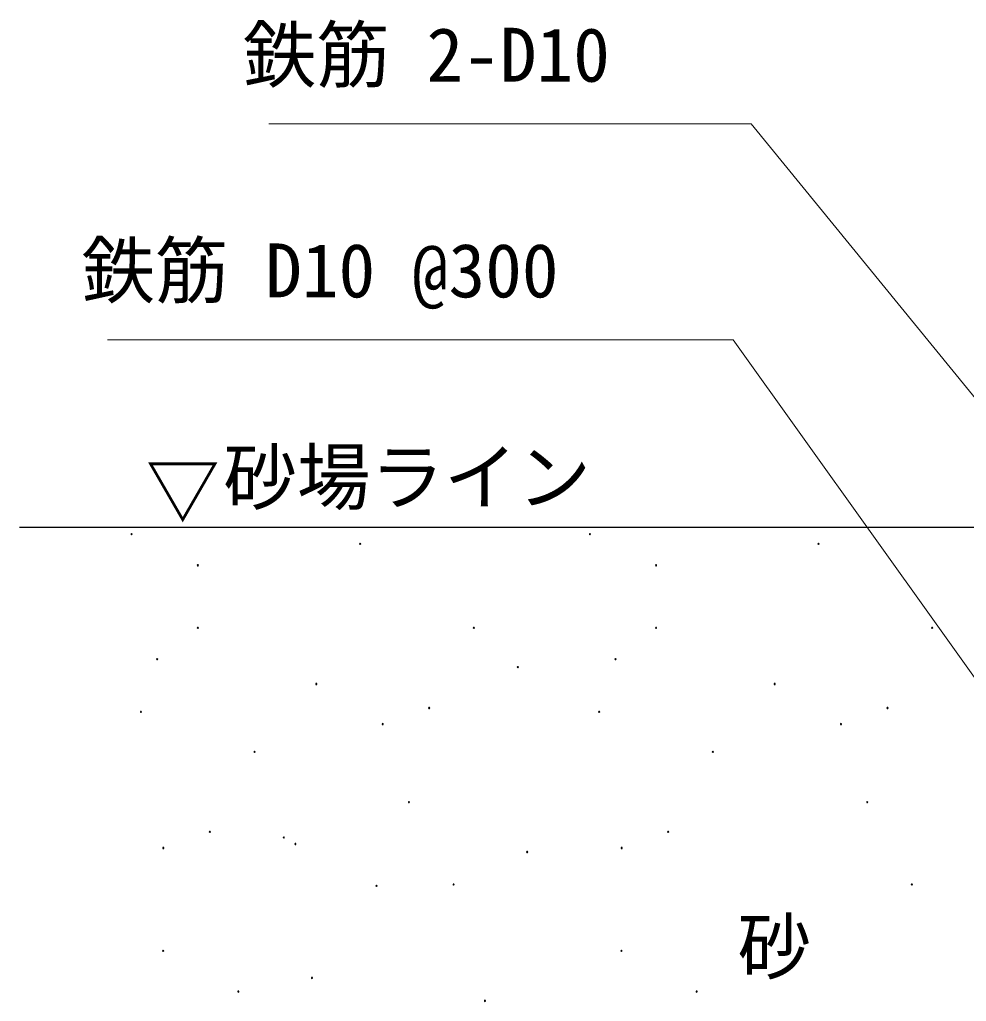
# Model space of a CAD drawing. Units: millimetres at full size, sheet at 1:10; details may follow other scales. Extents: x 150 to 4050, y 150 to 2820.
# Drawn here: x 2416.1 to 2738, y 1792.9 to 2126.6 of the extents above; entities that cross this region are included whole.
import ezdxf
from ezdxf.enums import TextEntityAlignment as Align

# ---------------------------------------------------------------- set-up
doc = ezdxf.new("R2010")
doc.units = ezdxf.units.MM
doc.header["$LTSCALE"] = 10
doc.layers.add('D-STR-HTXT\u3000旗上げ', color=7, linetype='Continuous', lineweight=13)
doc.layers.add('D-STR\u3000構造物外形線', color=1, linetype='Continuous', lineweight=25)
doc.layers.add('D-STR-TXT\u3000文字列', color=7, linetype='Continuous')
doc.styles.add('ＭＳ ゴシック', font='')
doc.styles.get('ＭＳ ゴシック').set_extended_font_data('MS Gothic')

msp = doc.modelspace()

# ---------------------------------------------------------------- linework, layer by layer
at = {"layer": 'D-STR-HTXT\u3000旗上げ'}
for points in [[(2789.07, 1939.13), (2664.86, 2091.17), (2660.86, 2091.17), (2500.79, 2091.17), (2580.82, 2091.17)], [(2799.06, 1821.51), (2658.72, 2017.84), (2654.72, 2017.84), (2445.9, 2017.84), (2550.31, 2017.84)]]:
    msp.add_lwpolyline(points, dxfattribs=at)
at = {"layer": 'D-STR\u3000構造物外形線'}
msp.add_line((2416.05, 1954.13), (2749.06, 1954.13), dxfattribs=at)
for centre, start, end in [((2454.12, 1951.74), 0, 180), ((2454.12, 1951.74), 180, 0), ((2609.99, 1951.74), 0, 180), ((2609.99, 1951.74), 180, 0), ((2531.87, 1948.44), 0, 180), ((2531.87, 1948.44), 180, 0), ((2687.73, 1948.44), 0, 180), ((2687.73, 1948.44), 180, 0), ((2476.64, 1941.15), 0, 180), ((2476.64, 1941.15), 180, 0), ((2632.5, 1941.15), 0, 180), ((2632.5, 1941.15), 180, 0), ((2476.64, 1919.85), 0, 180), ((2476.64, 1919.85), 180, 0), ((2570.53, 1919.85), 0, 180), ((2570.53, 1919.85), 180, 0), ((2632.5, 1919.85), 0, 180), ((2632.5, 1919.85), 180, 0), ((2726.39, 1919.85), 0, 180), ((2726.39, 1919.85), 180, 0), ((2462.82, 1909.26), 0, 180), ((2462.82, 1909.26), 180, 0), ((2618.68, 1909.26), 0, 180), ((2618.68, 1909.26), 180, 0), ((2585.48, 1906.48), 0, 180), ((2585.48, 1906.48), 180, 0), ((2516.96, 1900.8), 0, 180), ((2516.96, 1900.8), 180, 0), ((2672.82, 1900.8), 0, 180), ((2672.82, 1900.8), 180, 0), ((2555.32, 1892.63), 0, 180), ((2555.32, 1892.63), 180, 0), ((2711.19, 1892.63), 0, 180), ((2711.19, 1892.63), 180, 0), ((2457.29, 1891.31), 0, 180), ((2457.29, 1891.31), 180, 0), ((2613.15, 1891.31), 0, 180), ((2613.15, 1891.31), 180, 0), ((2539.52, 1887.16), 0, 180), ((2539.52, 1887.16), 180, 0), ((2695.38, 1887.16), 0, 180), ((2695.38, 1887.16), 180, 0), ((2495.95, 1877.73), 0, 180), ((2495.95, 1877.73), 180, 0), ((2651.81, 1877.73), 0, 180), ((2651.81, 1877.73), 180, 0), ((2548.44, 1860.65), 0, 180), ((2548.44, 1860.65), 180, 0), ((2704.3, 1860.65), 0, 180), ((2704.3, 1860.65), 180, 0), ((2480.74, 1850.51), 0, 180), ((2480.74, 1850.51), 180, 0), ((2636.6, 1850.51), 0, 180), ((2636.6, 1850.51), 180, 0), ((2505.87, 1848.6), 0, 180), ((2505.87, 1848.6), 180, 0), ((2509.84, 1846.41), 0, 180), ((2509.84, 1846.41), 180, 0), ((2464.93, 1845.04), 0, 180), ((2464.93, 1845.04), 180, 0), ((2588.67, 1843.68), 0, 180), ((2588.67, 1843.68), 180, 0), ((2620.79, 1845.04), 0, 180), ((2620.79, 1845.04), 180, 0), ((2537.41, 1832.17), 0, 180), ((2563.62, 1832.6), 0, 180), ((2563.62, 1832.6), 180, 0), ((2719.48, 1832.6), 0, 180), ((2719.48, 1832.6), 180, 0), ((2537.41, 1832.17), 180, 0), ((2464.85, 1810.08), 0, 180), ((2464.85, 1810.08), 180, 0), ((2620.71, 1810.08), 0, 180), ((2620.71, 1810.08), 180, 0), ((2515.48, 1800.87), 0, 180), ((2515.48, 1800.87), 180, 0), ((2671.34, 1800.87), 0, 180), ((2671.34, 1800.87), 180, 0), ((2490.43, 1796.22), 0, 180), ((2490.43, 1796.22), 180, 0), ((2646.29, 1796.22), 0, 180), ((2646.29, 1796.22), 180, 0), ((2574.31, 1793.09), 0, 180), ((2574.31, 1793.09), 180, 0)]:
    msp.add_arc(centre, 0.188, start, end, dxfattribs=at)

# ---------------------------------------------------------------- texts
at = {"layer": 'D-STR-HTXT\u3000旗上げ', "style": 'ＭＳ ゴシック'}
for s, p in [('鉄筋 2-D10', (2491.96, 2100.04)), ('鉄筋 D10 @300', (2437.09, 2026.72))]:
    msp.add_text(s, height=18.33, dxfattribs=at).set_placement(p, align=Align.BOTTOM_LEFT)
for s, p in [('砂場ライン', (2485.34, 1980.32)), ('▽', (2459.02, 1975.72))]:
    msp.add_text(s, height=18.33, dxfattribs=at).set_placement(p, align=Align.TOP_LEFT)
at = {"layer": 'D-STR-TXT\u3000文字列', "style": 'ＭＳ ゴシック'}
msp.add_text('砂', height=18.33, dxfattribs=at).set_placement((2660.22, 1820.71), align=Align.TOP_LEFT)

doc.saveas('drawing.dxf')
